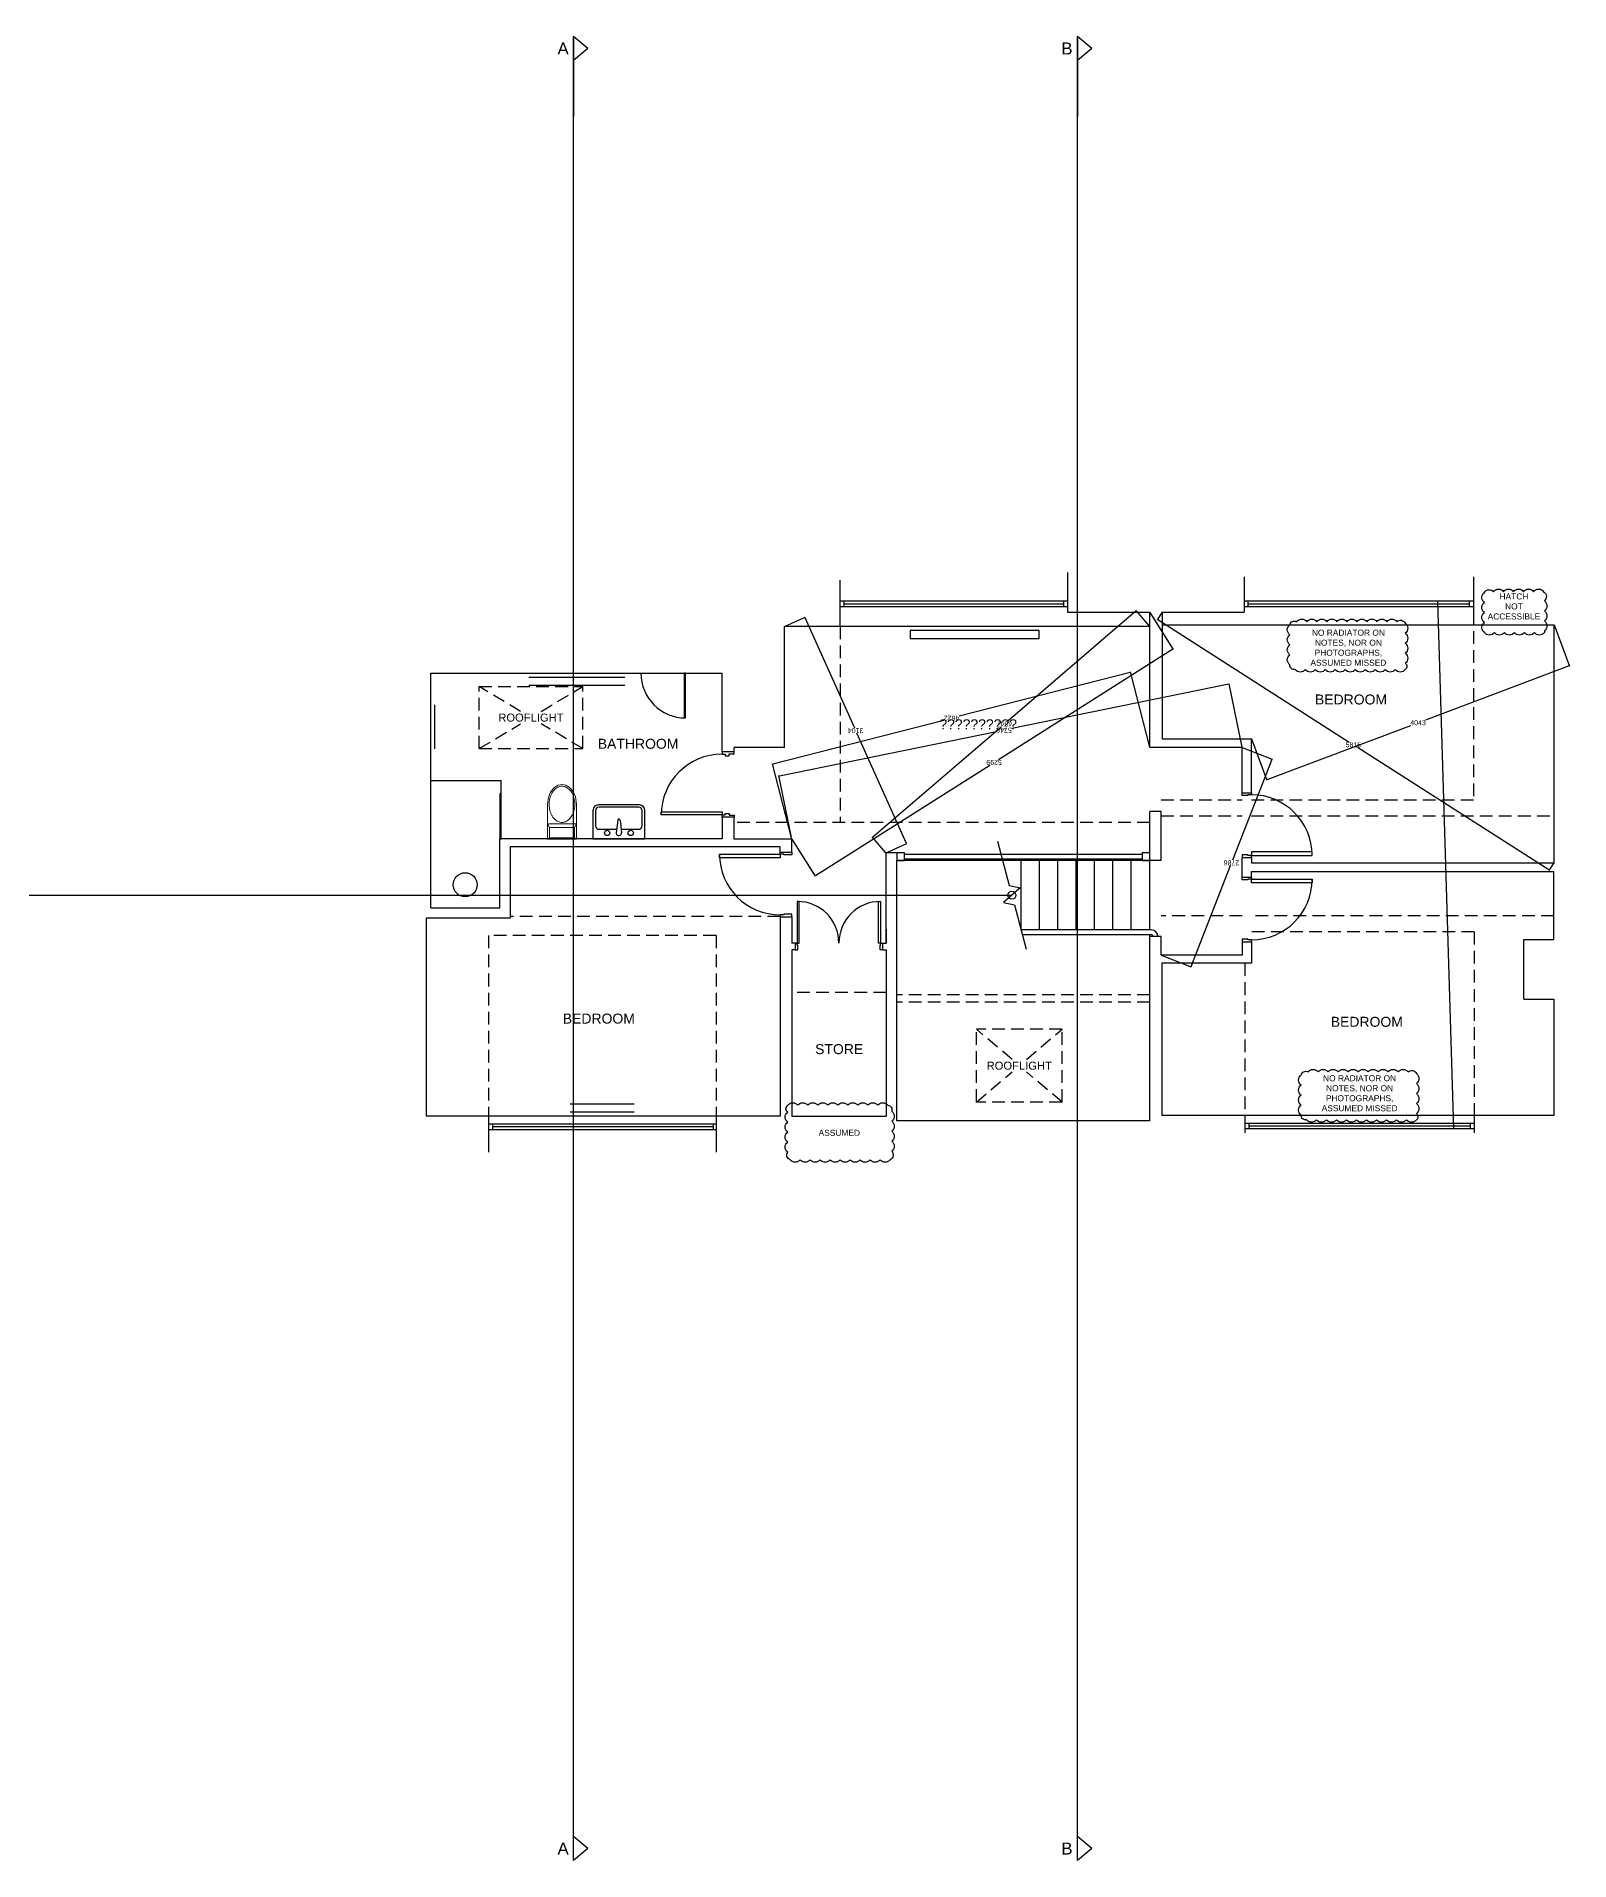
# Model space of a CAD drawing. Header units: millimetres. Extents: x 0 to 257100, y -5590 to 37493.
# Drawn here: x 105227 to 124395, y 9000 to 31800 of the extents above; entities that cross this region are included whole.
import ezdxf
from ezdxf.enums import TextEntityAlignment as Align

# ---------------------------------------------------------------- set-up
doc = ezdxf.new("R2010")
doc.units = ezdxf.units.MM
doc.header["$LTSCALE"] = 25
doc.header["$MEASUREMENT"] = 0
doc.linetypes.add('DASHED', pattern=[19.05, 12.7, -6.35])
doc.linetypes.add('DASHED2', pattern=[9.525, 6.35, -3.175])
for name, color, linetype in [('05 - General Notes', 6, 'Continuous'), ('06 - Room Names', 2, 'Continuous'), ('07 - Dimensions', 6, 'Continuous'), ('20 - Existing Walls', 2, 'Continuous'), ('24 - Stair-Ramp', 1, 'Continuous'), ('31 - Windows', 1, 'Continuous'), ('32 - Doors', 1, 'Continuous'), ('34 - Balustrades', 1, 'Continuous'), ('56 - Heating', 1, 'DASHED'), ('74 - Sanitary Fittings', 6, 'Continuous')]:
    doc.layers.add(name, color=color, linetype=linetype)
doc.styles.add('GENERATED_STYLE_7', font='arialbd.ttf')
doc.styles.get("Standard").update_dxf_attribs({"font": 'arial.ttf'})
doc.dimstyles.get("Standard").update_dxf_attribs({"dimscale": 50, "dimtxt": 2.5, "dimasz": 0.18, "dimexe": 0.18, "dimexo": 0.0625, "dimgap": 0.09, "dimtad": 0, "dimtih": 1, "dimtoh": 1, "dimdec": 0, "dimzin": 0, "dimdsep": 46, "dimtxsty": 'Standard', "dimcen": 0.09, "dimadec": 0, "dimazin": 0, "dimtfac": 1, "dimtdec": 4, "dimtofl": 0, "dimtmove": 0, "dimatfit": 3, "dimfxl": 1, "dimtolj": 1, "dimtzin": 0, "dimarcsym": 0})

# ---------------------------------------------------------------- blocks, each defined once
blk = doc.blocks.new('*D190')
at = {"layer": 'Defpoints', "color": 0, "lineweight": -2}
for p, q in [((119149, 24600), (119441, 24139)), ((119434, 24141), (117254, 22760)), ((114965, 21311), (117146, 22692)), ((114672, 21765), (114964, 21304))]:
    blk.add_line(p, q, dxfattribs=at)
at = {"layer": 'Defpoints', "color": 0}
for p in [(119148, 24601), (119438, 24143), (114671, 21766)]:
    blk.add_point(p, dxfattribs=at)
for points in [[(119435, 24140), (119434, 24141), (119438, 24143)], [(114965, 21311), (114965, 21310), (114961, 21308)]]:
    blk.add_solid(points, dxfattribs=at)
at = {"layer": 'Defpoints', "color": 0, "insert": (117200, 22726), "char_height": 62.5, "attachment_point": 5, "rotation": 180}
blk.add_mtext('\\A1;5299', dxfattribs=at)
blk = doc.blocks.new('*D191')
at = {"layer": 'Defpoints', "color": 0, "lineweight": -2}
for p, q in [((114579, 24426), (114837, 24542)), ((114835, 24536), (115454, 23159)), ((116103, 21713), (115485, 23090)), ((115851, 21595), (116109, 21711))]:
    blk.add_line(p, q, dxfattribs=at)
at = {"layer": 'Defpoints', "color": 0}
for p in [(114577, 24425), (114833, 24540), (115849, 21594)]:
    blk.add_point(p, dxfattribs=at)
for points in [[(114836, 24536), (114834, 24536), (114833, 24540)], [(116103, 21713), (116104, 21713), (116105, 21709)]]:
    blk.add_solid(points, dxfattribs=at)
at = {"layer": 'Defpoints', "color": 0, "insert": (115469, 23124), "char_height": 62.5, "attachment_point": 5, "rotation": 180}
blk.add_mtext('\\A1;3104', dxfattribs=at)
blk = doc.blocks.new('*D192')
at = {"layer": 'Defpoints', "color": 0, "lineweight": -2}
for p, q in [((120136, 23703), (117421, 23150)), ((120301, 22915), (120139, 23709)), ((114515, 22558), (117230, 23111)), ((114671, 21768), (114509, 22562))]:
    blk.add_line(p, q, dxfattribs=at)
at = {"layer": 'Defpoints', "color": 0}
for p in [(120301, 22913), (114510, 22557), (114671, 21766)]:
    blk.add_point(p, dxfattribs=at)
for points in [[(120136, 23703), (120136, 23704), (120140, 23704)], [(114514, 22559), (114515, 22557), (114510, 22557)]]:
    blk.add_solid(points, dxfattribs=at)
at = {"layer": 'Defpoints', "color": 0, "insert": (117325, 23131), "char_height": 62.5, "attachment_point": 5, "rotation": 180}
blk.add_mtext('\\A1;5746', dxfattribs=at)
blk = doc.blocks.new('*D193')
at = {"layer": 'Defpoints', "color": 0, "lineweight": -2}
for p, q in [((118903, 23852), (116765, 23304)), ((119148, 22915), (118906, 23857)), ((114435, 22707), (116573, 23255)), ((114671, 21768), (114429, 22710))]:
    blk.add_line(p, q, dxfattribs=at)
at = {"layer": 'Defpoints', "color": 0}
for p in [(119148, 22913), (114431, 22706), (114671, 21766)]:
    blk.add_point(p, dxfattribs=at)
for points in [[(118903, 23851), (118903, 23853), (118908, 23853)], [(114435, 22708), (114435, 22706), (114431, 22706)]]:
    blk.add_solid(points, dxfattribs=at)
at = {"layer": 'Defpoints', "color": 0, "insert": (116669, 23279), "char_height": 62.5, "attachment_point": 5, "rotation": 180}
blk.add_mtext('\\A1;4622', dxfattribs=at)
blk = doc.blocks.new('*D194')
at = {"layer": 'Defpoints', "color": 0, "lineweight": -2}
for p, q in [((120303, 22912), (120678, 22766)), ((120672, 22763), (120181, 21504)), ((119663, 20177), (120154, 21436)), ((119290, 20317), (119665, 20171))]:
    blk.add_line(p, q, dxfattribs=at)
at = {"layer": 'Defpoints', "color": 0}
for p in [(120301, 22913), (120674, 22768), (119288, 20318)]:
    blk.add_point(p, dxfattribs=at)
for points in [[(120673, 22763), (120672, 22764), (120674, 22768)], [(119662, 20177), (119663, 20177), (119661, 20173)]]:
    blk.add_solid(points, dxfattribs=at)
at = {"layer": 'Defpoints', "color": 0, "insert": (120167, 21470), "char_height": 62.5, "attachment_point": 5, "rotation": 180}
blk.add_mtext('\\A1;2786', dxfattribs=at)
blk = doc.blocks.new('*D195')
at = {"layer": 'Defpoints', "color": 0, "lineweight": -2}
for p, q in [((119147, 24426), (118976, 24626)), ((118976, 24619), (117370, 23241)), ((115684, 21794), (117290, 23172)), ((115848, 21595), (115677, 21795))]:
    blk.add_line(p, q, dxfattribs=at)
at = {"layer": 'Defpoints', "color": 0}
for p in [(119148, 24425), (115680, 21791), (115849, 21594)]:
    blk.add_point(p, dxfattribs=at)
for points in [[(118976, 24619), (118975, 24620), (118979, 24622)], [(115683, 21795), (115684, 21793), (115680, 21791)]]:
    blk.add_solid(points, dxfattribs=at)
at = {"layer": 'Defpoints', "color": 0, "insert": (117330, 23207), "char_height": 62.5, "attachment_point": 5, "rotation": 180}
blk.add_mtext('\\A1;4347', dxfattribs=at)
blk = doc.blocks.new('*D200')
at = {"layer": 'Defpoints', "color": 0, "lineweight": -2}
for p, q in [((124201, 24445), (124395, 23930)), ((124389, 23933), (122592, 23256)), ((120613, 22511), (122410, 23187)), ((120417, 23020), (120611, 22505))]:
    blk.add_line(p, q, dxfattribs=at)
at = {"layer": 'Defpoints', "color": 0}
for p in [(124200, 24446), (120416, 23021), (120609, 22509)]:
    blk.add_point(p, dxfattribs=at)
for points in [[(124389, 23932), (124389, 23933), (124393, 23934)], [(120613, 22511), (120614, 22510), (120609, 22509)]]:
    blk.add_solid(points, dxfattribs=at)
at = {"layer": 'Defpoints', "color": 0, "insert": (122501, 23222), "char_height": 62.5, "attachment_point": 5}
blk.add_mtext('\\A1;4043', dxfattribs=at)
blk = doc.blocks.new('*D201')
at = {"layer": 'Defpoints', "color": 0, "lineweight": -2}
for p, q in [((119302, 24605), (119240, 24509)), ((119247, 24511), (121639, 22980)), ((124137, 21382), (121745, 22912)), ((124200, 21471), (124138, 21375))]:
    blk.add_line(p, q, dxfattribs=at)
at = {"layer": 'Defpoints', "color": 0}
for p in [(119243, 24513), (119302, 24606), (124200, 21472)]:
    blk.add_point(p, dxfattribs=at)
for points in [[(119247, 24511), (119246, 24510), (119243, 24513)], [(124137, 21381), (124138, 21382), (124141, 21379)]]:
    blk.add_solid(points, dxfattribs=at)
at = {"layer": 'Defpoints', "color": 0, "insert": (121692, 22946), "char_height": 62.5, "attachment_point": 5}
blk.add_mtext('\\A1;5815', dxfattribs=at)
blk = doc.blocks.new('A$C34D52403')
for p, q in [((0, 0.379), (0, 0.061)), ((0.579, 0.379), (0, 0.379)), ((0.031, 0.234), (0.031, 0.063)), ((0.266, 0.271), (0.068, 0.271)), ((0.277, 0.171), (0.26, 0.309)), ((0.302, 0.171), (0.319, 0.309)), ((0.513, 0.271), (0.313, 0.271)), ((0.55, 0.063), (0.55, 0.234)), ((0.579, 0.061), (0.579, 0.379)), ((0.068, 0.026), (0.513, 0.026)), ((0.061, 0), (0.518, 0))]:
    blk.add_line(p, q)
for centre in [(0.158, 0.312), (0.421, 0.312)]:
    blk.add_circle(centre, 0.0296)
for centre, radius, start, end in [((0.068, 0.234), 0.0371, 90, 180), ((0.29, 0.312), 0.0296, 353.0422, 186.9578), ((0.513, 0.234), 0.0371, 0, 90), ((0.061, 0.061), 0.061, 180, 270), ((0.068, 0.063), 0.0371, 180, 270), ((0.29, 0.171), 0.0125, 179.3528, 0.6472), ((0.513, 0.063), 0.0371, 270, 0), ((0.518, 0.061), 0.061, 270, 0)]:
    blk.add_arc(centre, radius, start, end)
blk = doc.blocks.new('A$C238C3AFD')
at = {"lineweight": 5}
for p, q in [((0, 0.246), (0, 0.68)), ((0.024, 0.666), (0, 0.68)), ((0, 0.68), (0.361, 0.68)), ((0.024, 0.535), (0, 0.492)), ((0.361, 0.492), (0, 0.492)), ((0.024, 0.68), (0.337, 0.68)), ((0.024, 0.535), (0.024, 0.666)), ((0.024, 0.666), (0.337, 0.666)), ((0.337, 0.535), (0.024, 0.535)), ((0.337, 0.666), (0.361, 0.68)), ((0.337, 0.666), (0.337, 0.535)), ((0.337, 0.535), (0.361, 0.492)), ((0.361, 0.246), (0.361, 0.68))]:
    blk.add_line(p, q, dxfattribs=at)
blk.add_ellipse((0.18, 0.246), major_axis=(0, 0.246), ratio=0.7331, start_param=1.570796, end_param=4.712389, dxfattribs=at)
blk.add_open_spline([(0.18, 0.472), (0.174, 0.472), (0.167, 0.472), (0.152, 0.469), (0.144, 0.467), (0.128, 0.46), (0.12, 0.456), (0.104, 0.445), (0.097, 0.439), (0.082, 0.425), (0.075, 0.417), (0.063, 0.4), (0.057, 0.391), (0.046, 0.37), (0.042, 0.36), (0.033, 0.337), (0.03, 0.326), (0.025, 0.301), (0.023, 0.289), (0.02, 0.264), (0.02, 0.251), (0.02, 0.226), (0.021, 0.213), (0.025, 0.189), (0.028, 0.177), (0.034, 0.153), (0.038, 0.142), (0.047, 0.12), (0.052, 0.11), (0.064, 0.091), (0.07, 0.082), (0.084, 0.066), (0.091, 0.059), (0.106, 0.046), (0.113, 0.041), (0.129, 0.032), (0.138, 0.028), (0.154, 0.023), (0.162, 0.021), (0.179, 0.02), (0.187, 0.02), (0.204, 0.022), (0.213, 0.024), (0.229, 0.03), (0.237, 0.034), (0.253, 0.044), (0.261, 0.05), (0.276, 0.064), (0.283, 0.072), (0.296, 0.089), (0.302, 0.098), (0.313, 0.118), (0.318, 0.129), (0.326, 0.151), (0.33, 0.163), (0.336, 0.187), (0.338, 0.2), (0.341, 0.225), (0.341, 0.238), (0.341, 0.264), (0.34, 0.276), (0.336, 0.301), (0.334, 0.314), (0.327, 0.338), (0.324, 0.349), (0.314, 0.371), (0.309, 0.382), (0.298, 0.401), (0.291, 0.41), (0.278, 0.426), (0.27, 0.434), (0.255, 0.446), (0.248, 0.452), (0.231, 0.461), (0.223, 0.464), (0.207, 0.47), (0.198, 0.471), (0.187, 0.472), (0.184, 0.472), (0.18, 0.472)], degree=3, knots=[0, 0, 0, 0, 0.129187, 0.129187, 0.292984, 0.292984, 0.456781, 0.456781, 0.620578, 0.620578, 0.784375, 0.784375, 0.948173, 0.948173, 1.11197, 1.11197, 1.275767, 1.275767, 1.439564, 1.439564, 1.603361, 1.603361, 1.767159, 1.767159, 1.930956, 1.930956, 2.094753, 2.094753, 2.25855, 2.25855, 2.422347, 2.422347, 2.586144, 2.586144, 2.749942, 2.749942, 2.913739, 2.913739, 3.077536, 3.077536, 3.241333, 3.241333, 3.406995, 3.406995, 3.572656, 3.572656, 3.738317, 3.738317, 3.903979, 3.903979, 4.06964, 4.06964, 4.235301, 4.235301, 4.400963, 4.400963, 4.566624, 4.566624, 4.732286, 4.732286, 4.897947, 4.897947, 5.063608, 5.063608, 5.22927, 5.22927, 5.394931, 5.394931, 5.560592, 5.560592, 5.726254, 5.726254, 5.891915, 5.891915, 6.057576, 6.057576, 6.223238, 6.223238, 6.283185, 6.283185, 6.283185, 6.283185], dxfattribs=at)

msp = doc.modelspace()

# ---------------------------------------------------------------- linework, layer by layer
at = {"layer": '05 - General Notes'}
msp.add_line((94322, 21065.5), (117422, 21065.5), dxfattribs=at)
msp.add_lwpolyline([(117243.1, 21740.7), (117390, 21186.3), (117526.9, 21157.9), (117317.2, 20973.1), (117454.1, 20944.7), (117601, 20390.4)], dxfattribs=at)
msp.add_circle((117422, 21065.5), 50, dxfattribs=at)
at = {"layer": '07 - Dimensions'}
for p, q in [((111941.4, 9000), (111941.4, 31800)), ((111941.4, 31800), (111941.4, 30800)), ((118241.4, 9000), (118241.4, 31800)), ((118241.4, 31800), (118241.4, 30800)), ((111941.4, 9000), (111941.4, 10000)), ((118241.4, 9000), (118241.4, 10000))]:
    msp.add_line(p, q, dxfattribs=at)
at = {"layer": '07 - Dimensions', "color": 4}
for p, q in [((112120.1, 31650), (111941.4, 31800)), ((118420.1, 31650), (118241.4, 31800)), ((112120.1, 31650), (111941.4, 31500)), ((118420.1, 31650), (118241.4, 31500)), ((112120.1, 9150), (111941.4, 9300)), ((112120.1, 9150), (111941.4, 9000)), ((118420.1, 9150), (118241.4, 9300)), ((118420.1, 9150), (118241.4, 9000))]:
    msp.add_line(p, q, dxfattribs=at)
at = {"layer": '20 - Existing Walls'}
for p, q in [((118121.4, 24601), (118121.4, 25101)), ((115275.4, 24425), (115275.4, 25006.1)), ((120325.4, 25046), (120325.4, 24606)), ((123194.4, 25046), (123194.4, 24606)), ((122950, 18144.5), (122748.8, 24741)), ((119148.4, 24425), (114577.4, 24425)), ((114577.4, 22913), (114577.4, 24425)), ((119148.4, 24601), (118121.4, 24601)), ((119148.4, 22913), (119148.4, 24601)), ((119302.4, 24606), (119302.4, 23021)), ((119302.4, 24606), (120325.4, 24606)), ((119302.4, 24446), (124200.4, 24446)), ((124200.4, 24446), (124200.4, 21472)), ((110156.4, 20907), (110156.4, 23842)), ((110156.4, 23842), (113798.4, 23842)), ((113798.4, 22858), (113798.4, 23842)), ((114577.4, 22913), (113948.4, 22913)), ((113948.4, 22858), (113948.4, 22913)), ((120301.4, 22913), (119148.4, 22913)), ((119302.4, 23021), (120416.4, 23021)), ((120301.4, 22347), (120301.4, 22913)), ((120416.4, 22347), (120416.4, 23021)), ((113798.4, 22040), (113798.4, 21769)), ((113948.4, 21766), (113948.4, 22040)), ((119288.4, 22112), (119148.4, 22112)), ((119148.4, 21499), (119148.4, 22112)), ((119288.4, 21499), (119288.4, 22112)), ((111018.4, 20907), (111018.4, 21769)), ((113798.4, 21769), (111018.4, 21769)), ((114526.4, 21670), (111150.4, 21670)), ((111150.4, 21670), (111150.4, 20780)), ((114671.4, 21766), (113948.4, 21766)), ((114526.4, 21605), (114526.4, 21670)), ((114671.4, 21605), (114671.4, 21766)), ((115849.4, 20468), (115849.4, 21594)), ((115984.4, 21594), (115849.4, 21594)), ((119288.4, 21499), (115984.4, 21499)), ((115984.4, 18244), (115984.4, 21499)), ((120301.4, 21292.5), (120301.4, 21537)), ((120416.4, 21537), (120416.4, 21472)), ((120416.4, 21472), (124200.4, 21472)), ((120416.4, 21292.5), (120416.4, 21362.5)), ((120416.4, 21362.5), (124197.4, 21362.5)), ((124197.4, 20514.5), (124197.4, 21362.5)), ((111150.4, 20780), (110097.4, 20780)), ((110097.4, 20780), (110097.4, 18304)), ((110156.4, 20907), (111018.4, 20907)), ((114526.4, 20795), (114526.4, 18304)), ((114671.4, 20795), (114671.4, 20468)), ((115849.4, 20640), (115849.4, 20468)), ((119148.4, 18244), (119148.4, 20572)), ((119288.4, 20548), (119148.4, 20548)), ((119288.4, 20318), (119288.4, 20548)), ((114714.4, 20468), (114671.4, 20468)), ((114671.4, 20383), (114671.4, 18304)), ((114714.4, 20383), (114671.4, 20383)), ((115804.4, 20468), (115849.4, 20468)), ((115804.4, 20383), (115849.4, 20383)), ((115849.4, 20383), (115849.4, 18304)), ((120301.4, 20318), (119288.4, 20318)), ((120301.4, 20482.5), (120301.4, 20318)), ((120416.4, 20482.5), (120416.4, 20215.5)), ((123825.4, 20514.5), (124197.4, 20514.5)), ((123825.4, 19768.5), (123825.4, 20514.5)), ((120416.4, 20215.5), (119297.4, 20215.5)), ((119297.4, 20215.5), (119297.4, 18314.5)), ((123825.4, 19768.5), (124197.4, 19768.5)), ((124197.4, 19768.5), (124197.4, 18314.5)), ((114526.4, 18304), (110097.4, 18304)), ((110877.4, 18304), (110877.4, 17854)), ((113723.4, 18304), (113723.4, 17854)), ((114671.4, 18304), (115849.4, 18304)), ((119148.4, 18244), (115984.4, 18244)), ((124197.4, 18314.5), (119297.4, 18314.5)), ((120333.4, 18314.5), (120333.4, 18096.1)), ((123202.4, 18314.5), (123202.4, 18096.1))]:
    msp.add_line(p, q, dxfattribs=at)
at = {"layer": '20 - Existing Walls', "linetype": 'DASHED2'}
for p, q in [((115275.4, 24425), (115275.4, 21976)), ((123194.4, 24606), (123194.4, 22257)), ((119288.4, 22257), (120301.4, 22257)), ((120416.4, 22257), (123194.4, 22257)), ((119148.4, 21976), (113948.4, 21976)), ((119288.4, 22057), (120301.4, 22057)), ((120416.4, 22057), (124200.4, 22057)), ((114526.4, 20802), (111150.4, 20802)), ((120301.4, 20808), (119288.4, 20808)), ((124197.4, 20808), (120416.4, 20808)), ((110877.4, 20562), (110877.4, 18304)), ((113723.4, 20562), (110877.4, 20562)), ((113723.4, 20562), (113723.4, 18304)), ((123202.4, 20608), (120416.4, 20608)), ((123202.4, 20608), (123202.4, 18314.5)), ((120333.4, 20215.5), (120333.4, 18314.5)), ((115849.4, 19849), (114671.4, 19849)), ((119148.4, 19820), (115984.4, 19820)), ((119148.4, 19729), (115984.4, 19729))]:
    msp.add_line(p, q, dxfattribs=at)
at = {"layer": '24 - Stair-Ramp'}
for p, q in [((117536.9, 20632), (117536.9, 21499)), ((117766.7, 20632), (117766.7, 21499)), ((117996.5, 20632), (117996.5, 21499)), ((118226.3, 20632), (118226.3, 21499)), ((118456, 20632), (118456, 21499)), ((118685.8, 20632), (118685.8, 21499)), ((118915.6, 20632), (118915.6, 21499)), ((119145.4, 20632), (119145.4, 21499))]:
    msp.add_line(p, q, dxfattribs=at)
at = {"layer": '31 - Windows'}
for p, q in [((118121.4, 24741), (115275.4, 24741)), ((118121.4, 24671), (115275.4, 24671)), ((115325.4, 24671), (115325.4, 24741)), ((118071.4, 24706), (115325.4, 24706)), ((118071.4, 24671), (118071.4, 24741)), ((123194.4, 24741), (120325.4, 24741)), ((123194.4, 24671), (120325.4, 24671)), ((120375.4, 24671), (120375.4, 24741)), ((123144.4, 24706), (120375.4, 24706)), ((123144.4, 24671), (123144.4, 24741)), ((111024.4, 21789), (111024.4, 22336)), ((111032.4, 22336), (111024.4, 22336)), ((111032.4, 21789), (111032.4, 22336)), ((113723.4, 18204), (110877.4, 18204)), ((113723.4, 18134), (110877.4, 18134)), ((110927.4, 18204), (110927.4, 18134)), ((113688.4, 18169), (110927.4, 18169)), ((113688.4, 18204), (113688.4, 18134)), ((123202.4, 18214.5), (120333.4, 18214.5)), ((123202.4, 18144.5), (120333.4, 18144.5)), ((120383.4, 18214.5), (120383.4, 18144.5)), ((123152.4, 18179.5), (120383.4, 18179.5)), ((123152.4, 18214.5), (123152.4, 18144.5))]:
    msp.add_line(p, q, dxfattribs=at)
at = {"layer": '31 - Windows', "linetype": 'DASHED2'}
for p, q in [((110761.4, 23673.9), (112056.4, 23673.9)), ((110761.4, 22898.8), (110761.4, 23673.9)), ((111280.7, 23363.1), (110761.4, 23673.9)), ((111537, 23363.1), (112056.4, 23673.9)), ((112056.4, 22898.8), (112056.4, 23673.9)), ((110761.4, 22898.8), (111280.7, 23209.7)), ((112056.4, 22898.8), (111537, 23209.7)), ((110761.4, 22898.8), (112056.4, 22898.8)), ((116979.4, 18481), (116979.4, 19390)), ((118049.4, 19390), (116979.4, 19390)), ((117424.1, 19012.2), (116979.4, 19390)), ((117604.7, 19012.2), (118049.4, 19390)), ((118049.4, 18481), (118049.4, 19390)), ((116979.4, 18481), (117424.1, 18858.8)), ((118049.4, 18481), (117604.7, 18858.8)), ((118049.4, 18481), (116979.4, 18481))]:
    msp.add_line(p, q, dxfattribs=at)
at = {"layer": '31 - Windows'}
msp.add_lwpolyline([(111038.4, 21789), (111018.4, 21789), (111018.4, 21769), (111038.4, 21769)], close=True, dxfattribs=at)
at = {"layer": '32 - Doors'}
for points in [[(113343.4, 23842), (113323.4, 23842), (113323.4, 23282), (113343.4, 23282)], [(113948.4, 22858), (113798.4, 22858), (113798.4, 22829), (113838.4, 22829), (113838.4, 22808.5), (113888.4, 22808.5), (113888.4, 22833), (113948.4, 22833)], [(120416.4, 22347), (120416.4, 22322), (120371.4, 22322), (120371.4, 22313), (120301.4, 22313), (120301.4, 22347)], [(113798.4, 22069), (113038.4, 22069), (113038.4, 22109), (113798.4, 22109)], [(113948.4, 22040), (113798.4, 22040), (113798.4, 22069), (113838.4, 22069), (113838.4, 22089.5), (113888.4, 22089.5), (113888.4, 22065), (113948.4, 22065)], [(114526.4, 21535), (113766.4, 21535), (113766.4, 21580), (114526.4, 21580)], [(114671.4, 21572), (114571.4, 21572), (114571.4, 21580), (114526.4, 21580), (114526.4, 21605), (114671.4, 21605)], [(120416.4, 21537), (120416.4, 21562), (120371.4, 21562), (120371.4, 21571), (120301.4, 21571), (120301.4, 21537)], [(120416.4, 21562), (121176.4, 21562), (121176.4, 21607), (120416.4, 21607)], [(120416.4, 21292.5), (120416.4, 21267.5), (120371.4, 21267.5), (120371.4, 21257), (120301.4, 21257), (120301.4, 21292.5)], [(120416.4, 21267.5), (121176.4, 21267.5), (121176.4, 21222.5), (120416.4, 21222.5)], [(114739.4, 20468), (114764.4, 20468), (114764.4, 20988), (114739.4, 20988)], [(115779.4, 20468), (115754.4, 20468), (115754.4, 20988), (115779.4, 20988)], [(114671.4, 20828), (114571.4, 20828), (114571.4, 20820), (114526.4, 20820), (114526.4, 20795), (114671.4, 20795)], [(114714.4, 20383), (114744.4, 20383), (114744.4, 20443), (114739.4, 20443), (114739.4, 20468), (114714.4, 20468)], [(115804.4, 20383), (115774.4, 20383), (115774.4, 20443), (115779.4, 20443), (115779.4, 20468), (115804.4, 20468)], [(120416.4, 20482.5), (120416.4, 20507.5), (120371.4, 20507.5), (120371.4, 20518), (120301.4, 20518), (120301.4, 20482.5)]]:
    msp.add_lwpolyline(points, close=True, dxfattribs=at)
for centre, radius, start, end in [((113343.4, 23842), 560, 180, 270), ((113798.4, 22069), 760, 90, 180), ((120416.4, 21562), 760, 0, 90), ((114526.4, 21580), 760, 180, 270), ((120416.4, 21267.5), 760, 270, 0), ((114739.4, 20468), 520, 0, 90), ((115779.4, 20468), 520, 90, 180)]:
    msp.add_arc(centre, radius, start, end, dxfattribs=at)
at = {"layer": '34 - Balustrades'}
for p, q in [((119053.4, 21576.5), (116079.4, 21576.5)), ((119053.4, 21516.5), (116079.4, 21516.5)), ((119164.4, 20632), (117536.9, 20632)), ((119164.4, 20572), (117552.8, 20572))]:
    msp.add_line(p, q, dxfattribs=at)
for points in [[(116079.4, 21594), (115984.4, 21594), (115984.4, 21499), (116079.4, 21499)], [(119148.4, 21594), (119053.4, 21594), (119053.4, 21499), (119148.4, 21499)]]:
    msp.add_lwpolyline(points, close=True, dxfattribs=at)
for radius in [84, 24]:
    msp.add_arc((119164.4, 20548), radius, 0, 90, dxfattribs=at)
at = {"layer": '56 - Heating', "linetype": 'Continuous'}
for p, q in [((111384.4, 23792), (112584.4, 23792)), ((111384.4, 23692), (112584.4, 23692)), ((110206.4, 22896), (110206.4, 23446)), ((112700.4, 18454), (111900.4, 18454)), ((112700.4, 18354), (111900.4, 18354))]:
    msp.add_line(p, q, dxfattribs=at)
at = {"layer": '56 - Heating', "linetype": 'ByBlock'}
msp.add_lwpolyline([(117762.4, 24375), (116152.4, 24375), (116152.4, 24275), (117762.4, 24275)], close=True, dxfattribs=at)
at = {"layer": '74 - Sanitary Fittings'}
for p in [(110156.4, 22498), (111038.4, 21789)]:
    msp.add_line(p, (111038.4, 22498), dxfattribs=at)
msp.add_circle((110587.4, 21197), 150, dxfattribs=at)
at = {"layer": 'Defpoints'}
for points in [[(124080, 24350, -0.5205671), (123955, 24350, -0.5205671), (123830, 24350, -0.5205671), (123705, 24350, -0.5205671), (123580, 24350, -0.5205671), (123455, 24350, -0.5205671), (123330, 24350, -0.5205671), (123330, 24475, -0.5205671), (123330, 24600, -0.5205671), (123330, 24725, -0.5205671), (123330, 24850, -0.5205671), (123445, 24860, -0.5205671), (123570, 24860, -0.5205671), (123695, 24860, -0.5205671), (123820, 24860, -0.5205671), (123945, 24860, -0.5205671), (124070, 24860, -0.5205671), (124080, 24745, -0.5205671), (124080, 24620, -0.5205671), (124080, 24495, -0.5205671), (124080, 24370, -0.5205671)], [(122340, 23888.3, -0.5205671), (122215, 23888.3, -0.5205671), (122090, 23888.3, -0.5205671), (121965, 23888.3, -0.5205671), (121840, 23888.3, -0.5205671), (121715, 23888.3, -0.5205671), (121590, 23888.3, -0.5205671), (121465, 23888.3, -0.5205671), (121340, 23888.3, -0.5205671), (121215, 23888.3, -0.5205671), (121090, 23888.3, -0.5205671), (120965, 23888.3, -0.5205671), (120898.8, 23947, -0.5205671), (120898.8, 24072, -0.5205671), (120898.8, 24197, -0.5205671), (120898.8, 24322, -0.5205671), (120898.8, 24447, -0.5205671), (120985.5, 24485.2, -0.5205671), (121110.5, 24485.2, -0.5205671), (121235.5, 24485.2, -0.5205671), (121360.5, 24485.2, -0.5205671), (121485.5, 24485.2, -0.5205671), (121610.5, 24485.2, -0.5205671), (121735.5, 24485.2, -0.5205671), (121860.5, 24485.2, -0.5205671), (121985.5, 24485.2, -0.5205671), (122110.5, 24485.2, -0.5205671), (122235.5, 24485.2, -0.5205671), (122340, 24464.7, -0.5205671), (122340, 24339.7, -0.5205671), (122340, 24214.7, -0.5205671), (122340, 24089.7, -0.5205671), (122340, 23964.7, -0.5205671)], [(122480, 18260, -0.5205671), (122355, 18260, -0.5205671), (122230, 18260, -0.5205671), (122105, 18260, -0.5205671), (121980, 18260, -0.5205671), (121855, 18260, -0.5205671), (121730, 18260, -0.5205671), (121605, 18260, -0.5205671), (121480, 18260, -0.5205671), (121355, 18260, -0.5205671), (121230, 18260, -0.5205671), (121105, 18260, -0.5205671), (121038.7, 18318.7, -0.5205671), (121038.7, 18443.7, -0.5205671), (121038.7, 18568.7, -0.5205671), (121038.7, 18693.7, -0.5205671), (121038.7, 18818.7, -0.5205671), (121125.5, 18857, -0.5205671), (121250.5, 18857, -0.5205671), (121375.5, 18857, -0.5205671), (121500.5, 18857, -0.5205671), (121625.5, 18857, -0.5205671), (121750.5, 18857, -0.5205671), (121875.5, 18857, -0.5205671), (122000.5, 18857, -0.5205671), (122125.5, 18857, -0.5205671), (122250.5, 18857, -0.5205671), (122375.5, 18857, -0.5205671), (122480, 18836.5, -0.5205671), (122480, 18711.5, -0.5205671), (122480, 18586.5, -0.5205671), (122480, 18461.5, -0.5205671), (122480, 18336.5, -0.5205671)], [(114620, 18440, -0.5205671), (114745, 18440, -0.5205671), (114870, 18440, -0.5205671), (114995, 18440, -0.5205671), (115120, 18440, -0.5205671), (115245, 18440, -0.5205671), (115370, 18440, -0.5205671), (115495, 18440, -0.5205671), (115620, 18440, -0.5205671), (115745, 18440, -0.5205671), (115870, 18440, -0.5205671), (115920, 18365, -0.5205671), (115920, 18240, -0.5205671), (115920, 18115, -0.5205671), (115920, 17990, -0.5205671), (115920, 17865, -0.5205671), (115900, 17760, -0.5205671), (115775, 17760, -0.5205671), (115650, 17760, -0.5205671), (115525, 17760, -0.5205671), (115400, 17760, -0.5205671), (115275, 17760, -0.5205671), (115150, 17760, -0.5205671), (115025, 17760, -0.5205671), (114900, 17760, -0.5205671), (114775, 17760, -0.5205671), (114650, 17760, -0.5205671), (114620, 17855, -0.5205671), (114620, 17980, -0.5205671), (114620, 18105, -0.5205671), (114620, 18230, -0.5205671), (114620, 18355, -0.5205671)]]:
    msp.add_lwpolyline(points, format="xyb", close=True, dxfattribs=at)

# ---------------------------------------------------------------- block references
at = {"layer": '74 - Sanitary Fittings', "color": 7, "rotation": 180}
for name, p, xscale, yscale, zscale in [('A$C238C3AFD', (111977.9, 22448.6), 1000, 1000, 1000), ('A$C34D52403', (112834.4, 22194.5), 1122.39259566527, 1122.39259566527, 1122.39259566527)]:
    msp.add_blockref(name, p, dxfattribs=dict(at, xscale=xscale, yscale=yscale, zscale=zscale))

# ---------------------------------------------------------------- texts
at = {"layer": '05 - General Notes'}
for p in [(111408.9, 23286.4), (117514.4, 18935.5)]:
    msp.add_text('ROOFLIGHT', height=100, dxfattribs=at).set_placement(p, align=Align.MIDDLE_CENTER)
at = {"layer": '05 - General Notes', "char_height": 150, "attachment_point": 4, "style": 'GENERATED_STYLE_7'}
for s, insert in [('{\\fArial|b0|i0|c0|p34;\\T1.15;A\\fArial|b1|i0|c0|p34;\\T1.25; }', (111741.4, 31650)), ('{\\fArial|b0|i0|c0|p34;\\T1.15;B}\\T1.25; ', (118041.4, 31650)), ('{\\fArial|b0|i0|c0|p34;\\T1.15;A\\fArial|b1|i0|c0|p34;\\T1.25; }', (111741.4, 9150)), ('{\\fArial|b0|i0|c0|p34;\\T1.15;B}\\T1.25; ', (118041.4, 9150))]:
    msp.add_mtext_dynamic_manual_height_columns(s, width=3008.916, gutter_width=12.5, heights=[0], dxfattribs=dict(at, insert=insert))
at = {"layer": '06 - Room Names', "char_height": 125, "width": 1660, "attachment_point": 5}
for s, insert in [('BEDROOM', (121662.8, 23511.9)), ('??????????', (117000.7, 23202.3)), ('BATHROOM', (112749, 22958.1)), ('BEDROOM', (112258.1, 19522.9)), ('BEDROOM', (121860.2, 19482.7)), ('STORE', (115263.2, 19141.2))]:
    msp.add_mtext(s, dxfattribs=dict(at, insert=insert))
at = {"layer": 'Defpoints', "char_height": 75, "attachment_point": 5}
for s, insert, width in [('HATCH NOT ACCESSIBLE', (123700, 24675.1), 500), ('NO RADIATOR ON NOTES, NOR ON PHOTOGRAPHS, ASSUMED MISSED', (121630, 24159), 1260), ('NO RADIATOR ON NOTES, NOR ON PHOTOGRAPHS, ASSUMED MISSED', (121770, 18590.8), 1260), ('ASSUMED', (115265, 18095.4), 1150)]:
    msp.add_mtext(s, dxfattribs=dict(at, insert=insert, width=width))

# ---------------------------------------------------------------- dimensions: what is measured, and where the dimension line sits
at = {"layer": 'Defpoints'}
for p1, p2, distance, picture, middle in [((119148.4, 24425), (115849.4, 21594), -259.7, '*D195', (117329.8, 23206.6)), ((115849.4, 21594), (114577.4, 24425), -280.4, '*D191', (115469.2, 23124.4)), ((114671.4, 21766), (119148.4, 24601), -541.9, '*D190', (117199.8, 22725.7)), ((124200.4, 21472), (119302.4, 24606), 110.3, '*D201', (121691.9, 22946.1)), ((124200.4, 24446), (120416.4, 23021), 547, '*D200', (122501.1, 23221.6)), ((119148.4, 22913), (114671.4, 21766), -970.3, '*D193', (116669.1, 23279.5)), ((120301.4, 22913), (114671.4, 21766), -807.4, '*D192', (117325.2, 23130.7)), ((119288.4, 20318), (120301.4, 22913), -399.9, '*D194', (120167.4, 21470.1))]:
    dim = msp.add_aligned_dim(p1=p1, p2=p2, distance=distance, dimstyle='Standard', override={"dimscale": 25}, dxfattribs=at)
    dim.commit()
    dim.dimension.update_dxf_attribs({"geometry": picture, "text_midpoint": middle})

doc.saveas('drawing.dxf')
